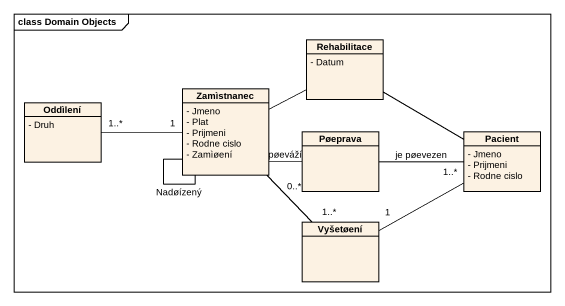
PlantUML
@startuml
mainframe class Domain Objects
hide circle
hide empty members
skinparam classAttributeIconSize 0
class Rehabilitace {
  - Datum
}
class Oddìlení {
  - Druh
}
class Zamìstnanec {
  - Jmeno
  - Plat
  - Prijmeni
  - Rodne cislo
  - Zamìøení
}
class Pøeprava
class Pacient {
  - Jmeno
  - Prijmeni
  - Rodne cislo
}
class Vyšetøení
Rehabilitace -left- Zamìstnanec
Rehabilitace -right- Pacient
Oddìlení "1..*" -right- "1" Zamìstnanec
Zamìstnanec -- Zamìstnanec : Nadøízený
Pøeprava -left- Zamìstnanec : pøeváží
Pøeprava -right- Pacient : je pøevezen
Vyšetøení "1..*" -up- "0..*" Zamìstnanec
Vyšetøení "1" -right- "1..*" Pacient
@enduml
